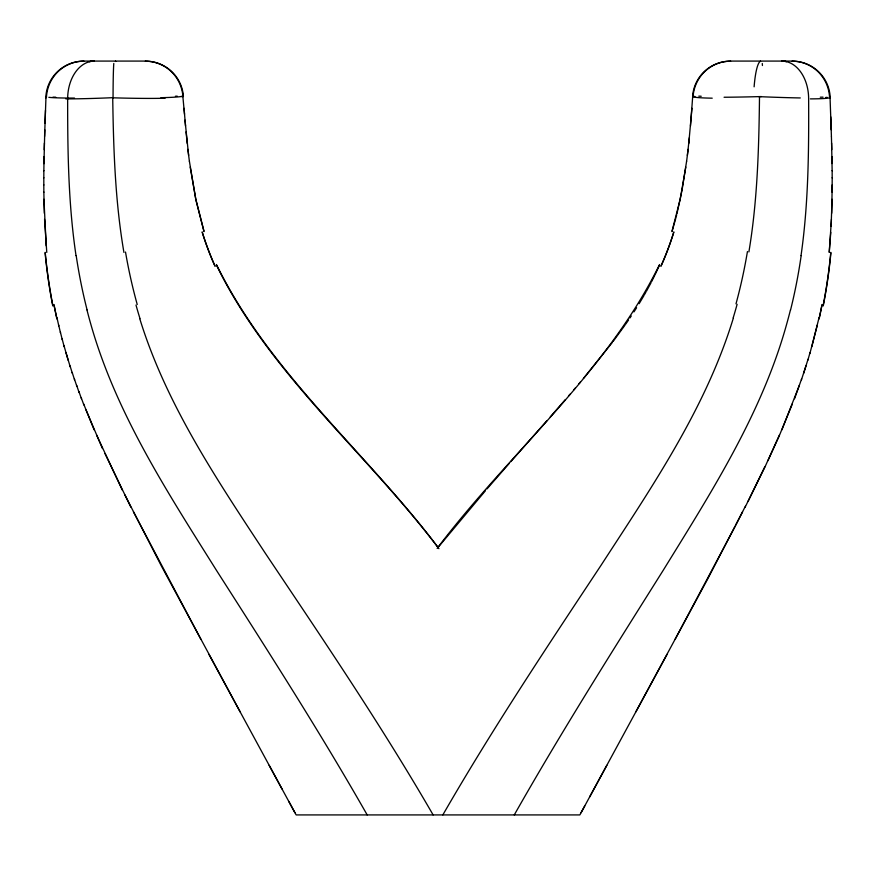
<?xml version="1.0" encoding="UTF-8"?>
<svg xmlns="http://www.w3.org/2000/svg" width="876" height="876" viewBox="0 0 876 876"><rect width="100%" height="100%" fill="white"/><g stroke="black" fill="none" stroke-linecap="round" stroke-linejoin="round"><path stroke-width="1.31" d="M43.811 185.044L43.811 177.708M832.2 184.847L831.685 213.262M43.811 177.883L43.855 170.612M832.145 192.26L832.189 177.708M43.855 170.765L44.074 156.552M759.492 97.477C758.879 149.084 757.422 200.922 748.881 251.938M43.953 163.692L44.796 129.823M832.058 199.257L831.116 226.216M44.227 149.686L44.402 143.051M44.588 136.459L45.957 97.477M45.475 110.387L45.015 123.363M831.444 219.372L829.222 252.441M712.221 98.178A73.551 3.69 -2.1 0 1 692.708 96.349L690.485 126.024M830.777 232.326L829.254 251.938M691.941 108.285L688.766 143.445M689.379 137.598L687.375 155.446M688.098 149.347L686.609 161.359M686.609 161.206L682.054 190.081L676.951 213.733M801.025 255.617C808.482 203.681 808.877 151.088 808.636 98.714A37.788 26.718 -90 0 0 781.918 61.079M685.798 167.053L680.17 199.367L672.056 231.056M818.961 317.988L811.822 346.721M817.341 325.029L809.873 353.521M676.075 217.16L676.655 214.883M675.79 218.299L672.002 231.625M807.847 360.233L810.037 352.568M808.022 359.269L803.62 373.428M733.376 317.988C705.892 408.282 651.821 486.979 601.002 565.37C546.613 647.473 492.005 729.544 442.829 814.921M805.953 365.894L801.42 379.888M801.617 378.881L794.532 398.777M799.383 385.254L781.874 429.842M792.386 403.88L779.114 436.16L767.934 460.677M779.366 435.131L765.109 466.645L748.049 501.433M659.551 264.519C606.126 373.614 509.394 452.574 437.135 548.42M659.431 265.34L655.379 274.1M764.792 466.853L745.191 507.095M654.843 275.173L651.602 281.634M745.421 506.229L707.644 579.091L635.801 711.936M735.621 525.447L742.563 511.88M735.041 526.564L675.133 639.283M651.054 282.707L646.477 291.171M667.14 654.262L589.679 796.875M606.838 765.339L581.084 812.665M584.763 805.92L579.857 814.921L296.143 814.921L288.784 801.409M644.692 294.325L645.886 292.223M514.267 814.921C561.352 731.832 612.423 651.098 663.242 570.265C711.389 492.137 762.021 413.286 786.714 323.956A393.05 276.958 89.7 0 0 790.437 309.973M644.09 295.365L639.141 303.676M633.95 311.9L636.578 307.805M629.899 318.021L631.268 315.984M625.727 324.109L628.53 320.058M625.015 325.127L613.101 341.465M612.423 342.352L583.416 378.432M438.58 546.799L485.468 490.702M578.981 383.699L580.47 381.936M573.758 389.831L575.258 388.079M568.491 395.963L570.002 394.211M487.023 488.907L509.055 463.656M565.381 399.555L550.237 416.932M510.785 461.685L546.843 420.808M182.854 96.513L184.518 114.241M161.863 97.981L164.031 97.948M83.888 61.079L145.35 61.079M730.65 61.079L792.112 61.079M438.942 548.683C366.683 453.034 269.819 374.37 216.569 265.34M438.11 547.478C366.015 452.016 269.666 373.264 216.449 264.519M433.127 814.921C381.191 725.032 322.773 639.13 265.089 552.898C216.503 478.975 166.09 404.143 139.799 318.809M367.186 814.921C319.784 731.646 267.979 650.988 216.405 570.265C167.502 492.224 116.048 413.472 90.743 323.956A393.05 278.886 89.7 0 1 86.965 309.951M294.916 812.665L269.162 765.339M240.199 711.936L161.414 566.038L124.863 494.841M282.028 788.98L208.86 654.262M200.867 639.283L133.437 511.88M130.809 507.095L105 453.648M122.257 490.012L96.634 435.131M102.448 448.556L86.012 409.935M94.126 429.842L83.614 403.88M81.249 397.759L83.844 404.92M78.917 391.55L81.468 398.777M76.617 385.254L79.125 392.568M74.383 378.881L76.825 386.272M72.182 372.431L74.58 379.888M70.047 365.894L72.379 373.428M70.233 366.869L65.963 352.568M68.153 360.233L64.025 345.79M203.944 231.056L195.83 199.367L190.201 167.053M203.999 231.625L195.852 199.717L189.391 161.206M62.152 338.946L64.178 346.721M60.367 332.015L62.295 339.844M58.659 325.029L60.499 332.902M57.039 317.988L58.791 325.883M123.932 252.441C115.15 201.305 113.475 149.292 112.719 97.51M76.026 255.617C68.273 203.714 67.616 151.099 67.649 98.714A37.788 26.718 -90 0 1 94.378 61.079M189.391 161.359L187.902 149.347M188.625 155.446L185 120.1M187.234 143.445L186.051 131.871M46.778 252.441L44.556 219.372M185.515 126.024L184.059 108.285M46.198 245.849L43.942 199.257M830.043 97.477L831.204 129.823M830.755 116.858L831.412 136.382M44.315 213.262L43.844 192.03M831.412 136.459L831.773 149.588M831.598 143.051L832.145 170.765M831.926 156.552L832.058 163.56M832.145 170.612L832.189 177.883M43.8 184.847L43.855 192.26M89.232 61.703A37.788 26.718 -90 0 1 94.082 61.079M45.804 97.51A37.887 37.876 88.5 0 1 83.888 61.156A37.909 37.296 -84.2 0 0 46.439 97.488M177.204 96.141A73.672 2.475 1.2 0 1 175.419 96.229M183.292 96.349A73.551 3.69 2.1 0 1 183.018 96.71M214.828 265.669A245.718 190.048 85.4 0 1 202.093 231.921M45.957 97.685A73.726 3.657 -2.7 0 1 45.694 97.532M45.88 97.696A73.551 2.398 -2.9 0 1 46.099 97.51M52.757 305.932A398.328 271.954 -86.2 0 1 45.103 252.901M56.907 318.941A385.024 259.066 -86.5 0 1 54.071 305.297M113.059 97.882A37.887 1.084 -90 0 1 113.792 63.466M115.512 61.243A37.909 6.756 89 0 1 115.665 61.309M183.402 96.349A37.821 37.81 -90 0 0 145.35 61.178A37.876 37.427 82.3 0 1 182.909 96.371A73.672 1.544 1.9 0 1 181.025 96.513M215.124 266.381A247.12 190.114 85.7 0 1 202.345 232.414M74.493 98.079A73.595 3.263 -2 0 1 48.848 97.335M55.725 97.203A73.606 2.245 -1.9 0 1 52.976 97.137M112.38 97.696A73.726 3.526 -2.8 0 1 65.853 98.889M87.085 309.896A408.216 289.299 89.7 0 1 76.179 255.573M52.801 305.1A396.478 271.144 -86.3 0 1 45.213 252.343M56.82 318.108A383.436 258.748 -86.6 0 1 53.994 304.519M165.104 98.232A73.551 3.712 1.9 0 1 112.982 97.805M137.225 304.498A398.328 290.383 85.9 0 1 125.509 252.036M140.018 318.689A385.024 284.306 86.2 0 1 135.999 305.067M181.562 96.459A73.551 3.723 1.6 0 1 160.91 97.685M115.446 61.353A37.876 5.793 88.8 0 1 115.588 61.462M830.196 97.51A37.887 37.876 -88.5 0 0 792.112 61.156A37.909 37.296 84.2 0 1 829.561 97.488M701.216 96.251A73.672 2.475 -1.2 0 1 698.796 96.141M673.907 231.921A245.718 190.048 -85.4 0 1 661.172 265.669M800.27 97.948A73.595 2.617 2.5 0 1 758.769 96.623M761.353 96.557A73.606 2.453 -1.8 0 1 724.069 97.247M754.116 86.823A37.909 6.756 -89 0 1 760.488 61.243M830.306 97.532A73.726 3.657 2.7 0 1 810.377 98.889M801.168 255.661A408.216 287.985 89.7 0 1 790.557 310.027M747.436 251.565A396.478 288.675 -86.1 0 1 736.004 303.808M737.11 304.311A383.436 282.477 -86.3 0 1 733.179 317.879M829.9 97.51A73.551 2.398 2.9 0 1 830.12 97.696M830.897 252.901A398.328 271.954 86.2 0 1 823.243 305.932M821.929 305.297A385.024 259.066 86.5 0 1 819.093 318.941M762.284 63.477A37.821 1.073 90 0 1 762.416 65.514M692.598 96.349A37.821 37.81 90 0 1 730.65 61.178A37.876 37.427 -82.3 0 0 693.091 96.371A73.672 1.544 -1.9 0 0 694.975 96.513M781.622 61.079A37.788 26.718 -90 0 1 786.484 61.703M673.655 232.414A247.12 190.114 -85.7 0 1 660.876 266.381M827.152 97.335A73.595 3.263 2 0 1 825.586 97.488M823.024 97.137A73.606 2.245 1.9 0 1 820.275 97.203M830.787 252.343A396.478 271.144 86.3 0 1 823.199 305.1M822.006 304.519A383.436 258.748 86.6 0 1 819.18 318.108M760.412 61.462A37.876 5.793 -88.8 0 1 760.554 61.353"/></g></svg>
